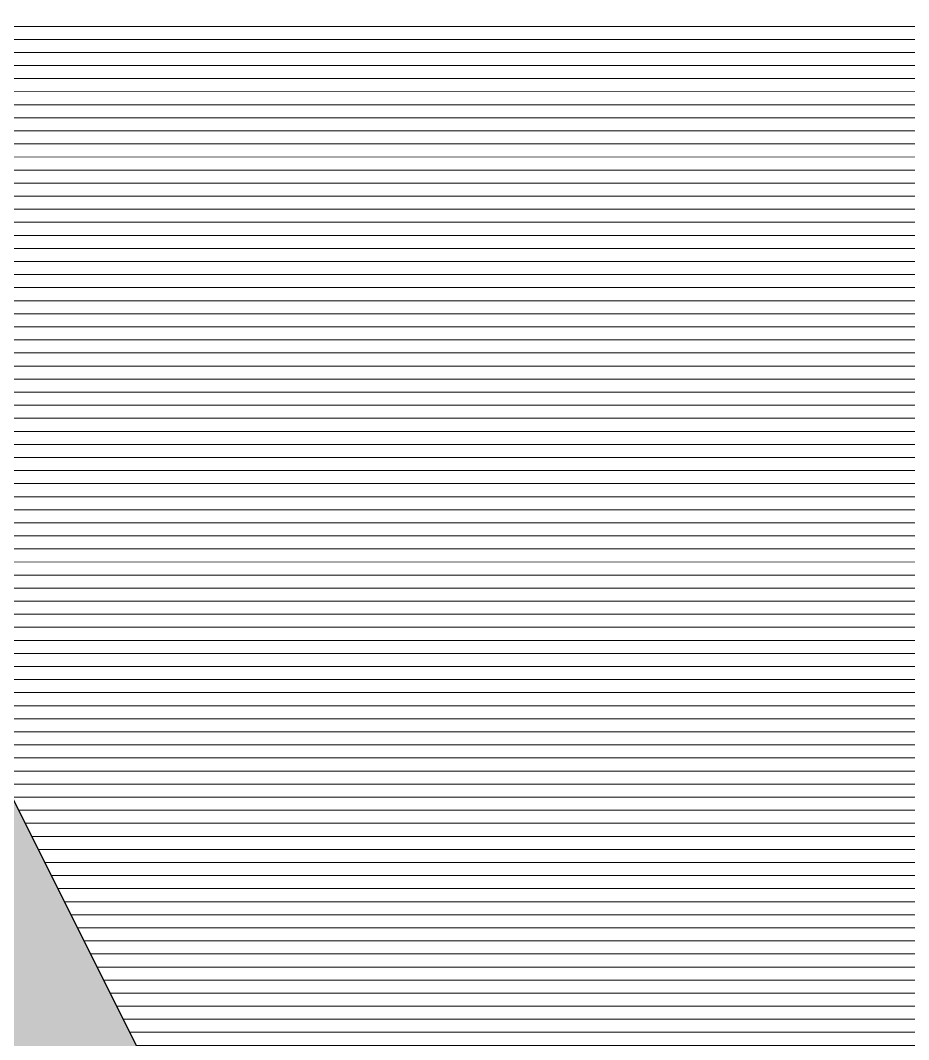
# Model space of a CAD drawing. Header units: metres. Extents: x 678805 to 1359287, y 2747329 to 5497370.
# Drawn here: x 679418.526 to 679420.144, y 2747434.75 to 2747436.608 of the extents above; entities that cross this region are included whole.
import ezdxf

# ---------------------------------------------------------------- set-up
doc = ezdxf.new("R2010")
doc.units = ezdxf.units.M
doc.layers.add('02-L-Waterfeatures 01', color=7, linetype='Continuous', true_color=0x4da6ff)
doc.layers.add('XREF_MON_WATERFEATURE$0$00_Aux', color=6, linetype='Continuous', plot=False)
doc.layers.add('XREF_MON_WATERFEATURE$0$3-TR terra compactada', color=45, linetype='Continuous', lineweight=0)
doc.layers.add('XREF_MON_WATERFEATURE$0$3-TR tot_u', color=7, linetype='Continuous', lineweight=5, true_color=0x787878)

# ---------------------------------------------------------------- blocks, each defined once
blk = doc.blocks.new('XREF_MON_WATERFEATURE$0$Long section P1')
at = {"layer": 'XREF_MON_WATERFEATURE$0$3-TR terra compactada'}
h = blk.add_hatch(dxfattribs=at)
h.set_pattern_fill('LINE', color=256, scale=0.007499999999999999, angle=-115.5575462492015, style=0)
h.set_pattern_definition([(244.4424537507984, (1.000000000465661, 2.499999999534339), (0.02148250488440889, -0.01027312708679047), [])])
h.paths.add_polyline_path([(10.71988786989823, 5.267380715497664), (10.46988786989823, 5.267380715497664), (3.121245155110955, 2.93497429555282), (3.121245155110955, 2.301979742245749), (2.170754761900753, 2.301979742478579), (2.170754756778479, 2.684450435684994), (1.84492399264127, 2.687072572764009), (0, 2.722765030805022), (-4.656612873077393e-10, 0), (34.51064929459244, 0), (34.51531785260886, 6.56265344331041), (29.9232946918346, 6.482318322639912), (29.93329225039854, 5.643679985320427), (27.60592488572001, 5.643524000653997), (27.23019151389599, 4.99273470765911), (22.13872488681227, 4.992734710918739), (21.76299151498824, 4.341945421881974), (16.62236303137615, 4.341945421649143), (16.2922404287383, 3.770156301558018), (10.71988787036389, 3.770163531182334)])
at = {"layer": 'XREF_MON_WATERFEATURE$0$3-TR tot_u'}
h = blk.add_hatch(dxfattribs=at)
h.set_pattern_fill('AR-CONC', color=256, scale=0.0003, angle=91.91934116599447)
h.set_pattern_definition([(141.9193411659944, (0, 0), (0.002948493781116661, 0.05478488943379112), [0.005715, -0.062865]), (86.91934116599444, (0, 0), (-0.05693077910746876, -0.01248678934695995), [0.004571999999999995, -0.05029217525099995]), (192.3707858659943, (0.0002457080408930779, 0.00456539262086153), (-0.05398228298645203, 0.04229810002095903), [0.004857002639999997, -0.05342707337999997]), (138.1035411659945, (-0.01523145008832216, -0.0005104267038404942), (0.009881883094218676, 0.08170051850461046), [0.008572499999999995, -0.09429749999999996]), (188.5548987759944, (-0.01440796721726656, 0.006297943647950888), (-0.0765715746196891, 0.06869520259886125), [0.007285506941999997, -0.08014068244799995]), (83.10349233599449, (-0.01523145008832216, -0.0005104267038404942), (-0.07657157461616988, 0.06869520260302364), [0.006857990120999997, -0.07543791957599995]), (112.9193411659944, (-0.01167880091816187, 0.007232904899865389), (0.02913896107298864, 0.04648633609568196), [0.005714999999999999, -0.06286499999999999]), (57.91934116599447, (-0.01167880091816187, 0.007232904899865389), (-0.0558463615775727, 0.01667952877156344), [0.004571999999999998, -0.05029199999999998]), (163.3707861659945, (-0.009250553790479898, 0.01110676629468799), (-0.02670740078622932, 0.06316586475633111), [0.004857002639999998, -0.05342698127999998]), (129.4193411659945, (0, 0), (-0.02538331377632571, 7.647177121540734e-05), [0, -0.04968239999999998, 0, -0.05105399999999998, 0, -0.05048249999999999]), (99.41934116599445, (0, 0), (-0.03070869948526127, 0.0190280612286989), [0, -0.0291084, 0, -0.0485394, 0, -0.0192405]), (59.41934116599445, (0.0005691265687346458, -0.0169830669183284), (0.0003552762342123993, 0.04071191839359824), [0, -0.01905, 0, -0.059436, 0, -0.07886699999999999]), (49.41934116599447, (0.0008243387565016747, -0.02459879172965884), (-0.00911203533578537, 0.04415834333658588), [0, -0.024765, 0, -0.0394716, 0, -0.05600699999999999])])
h.paths.add_polyline_path([(29.92329469276592, 6.482236565556377), (34.51064929412678, 6.562571686226875), (34.51064929459244, 6.769649593159556), (29.92329469230026, 6.673365999944508)])
at = {"layer": 'XREF_MON_WATERFEATURE$0$00_Aux'}
blk.add_lwpolyline([(29.92329469276592, 6.482236565556377), (34.51064929412678, 6.562571686226875)], dxfattribs=at)
blk = doc.blocks.new('XREF_MON_WATERFEATURE')
at = {"rotation": 115.5575828872244}
blk.add_blockref('XREF_MON_WATERFEATURE$0$Long section P1', (679438.644752539, 2747408.239914611), dxfattribs=at)

msp = doc.modelspace()

# ---------------------------------------------------------------- block references
at = {"layer": '02-L-Waterfeatures 01', "color": 18, "true_color": 0x000000}
msp.add_blockref('XREF_MON_WATERFEATURE', (0, 0), dxfattribs=at)

doc.saveas('drawing.dxf')
